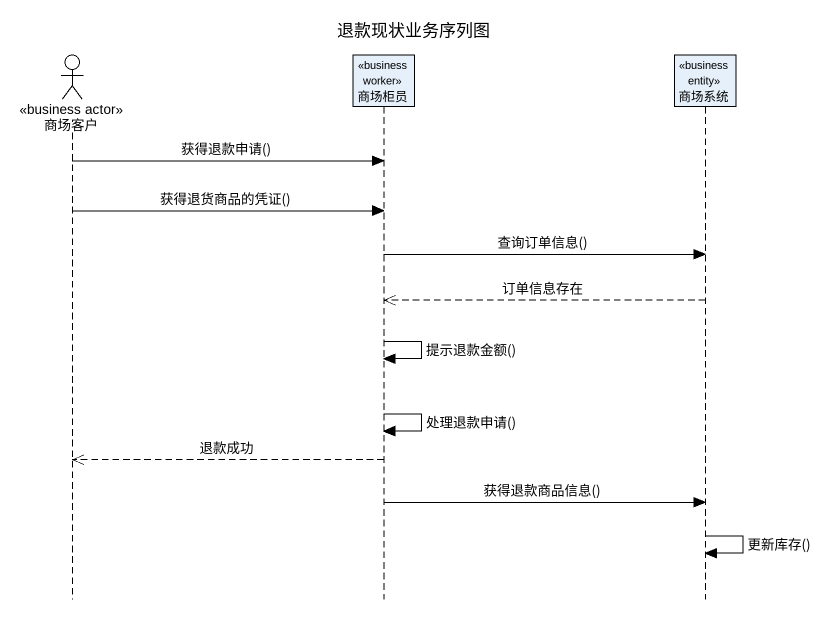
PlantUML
@startuml
title 退款现状业务序列图
hide footbox
actor 商场客户 <<business actor>>
participant 商场柜员 <<business worker>>
participant 商场系统 <<business entity>>

商场客户 -> 商场柜员 : 获得退款申请()
商场客户 -> 商场柜员 : 获得退货商品的凭证()
商场柜员 -> 商场系统 : 查询订单信息()
商场系统 -->> 商场柜员 : 订单信息存在
商场柜员 -> 商场柜员 : 提示退款金额()
商场柜员 -> 商场柜员 : 处理退款申请()
商场柜员 -->> 商场客户 : 退款成功
商场柜员 -> 商场系统 : 获得退款商品信息()
商场系统 -> 商场系统 : 更新库存()
@enduml
